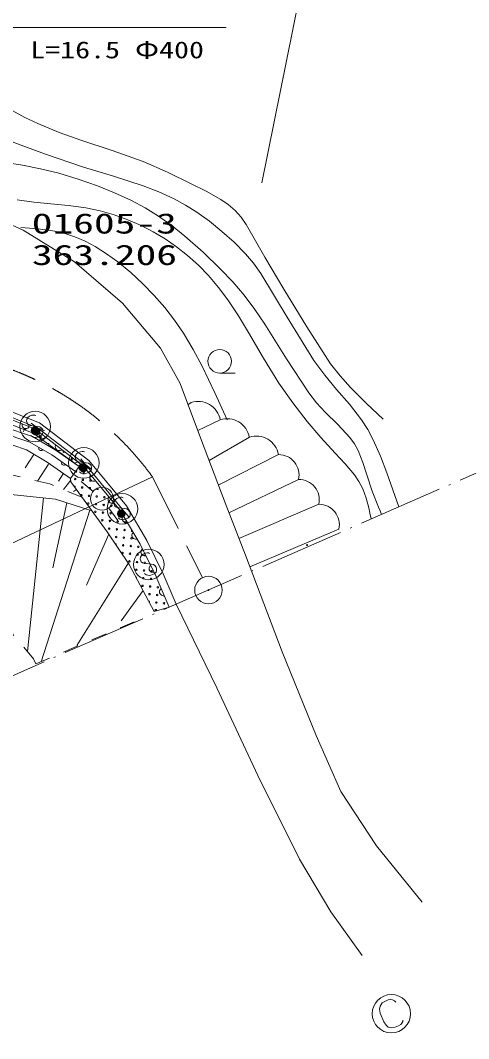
# Model space of a CAD drawing. Units: millimetres, scale not verified. Extents: x 27877 to 667877, y 22695 to 382695.
# Drawn here: x 530113 to 559242, y 252158 to 318330 of the extents above; entities that cross this region are included whole.
import ezdxf
from ezdxf.enums import TextEntityAlignment as Align

# ---------------------------------------------------------------- set-up
doc = ezdxf.new("R2010")
doc.units = ezdxf.units.MM
doc.header["$LTSCALE"] = 1000
for name, pattern in [('USER1', [5, 3.75, -1.25]), ('USER3', [7.000001, 5.508197, -0.688525, 0.114754, -0.688525]), ('USER5', [2, 1, -1])]:
    doc.linetypes.add(name, pattern=pattern)
doc.layers.add('S-SUV', color=7, linetype='Continuous', lineweight=13)
doc.layers.add('S-SUV-LWCN', color=7, linetype='Continuous', lineweight=13)
doc.styles.add('ＭＳ ゴシック', font='')
doc.styles.get('ＭＳ ゴシック').set_extended_font_data('MS Gothic')

# ---------------------------------------------------------------- blocks, each defined once
blk = doc.blocks.new('BUHIN36')
at = {"color": 7, "linetype": 'Continuous', "lineweight": 13}
for radius in [249, 220, 191, 161, 132, 97.5, 67.5, 38.8, 7.5]:
    blk.add_circle((-237, -75), radius, dxfattribs=at)
blk = doc.blocks.new('BUHIN37')
at = {"color": 7, "linetype": 'Continuous', "lineweight": 13}
for radius in [249, 220, 191, 161, 132, 97.5, 67.5, 38.8, 7.5]:
    blk.add_circle((-214, -126), radius, dxfattribs=at)
blk = doc.blocks.new('BUHIN38')
at = {"color": 7, "linetype": 'Continuous', "lineweight": 13}
for radius in [249, 220, 191, 161, 132, 97.5, 67.5, 38.8, 7.5]:
    blk.add_circle((-172, -179), radius, dxfattribs=at)
blk = doc.blocks.new('BUHIN44')
at = {"color": 7, "linetype": 'Continuous', "lineweight": 13}
blk.add_lwpolyline([(550, 594), (500, 712), (412, 800), (294, 869), (150, 906), (-94, 906), (-288, 869), (-488, 731), (-606, 556), (-656, 306), (-656, -306), (-606, -569), (-512, -725), (-331, -856), (-106, -906), (131, -906), (312, -888), (406, -831), (494, -750), (531, -662)], dxfattribs=at)
blk.add_circle((0, 0), 1244, dxfattribs=at)
blk = doc.blocks.new('BUHIN45')
at = {"color": 7, "linetype": 'Continuous', "lineweight": 13}
blk.add_circle((0, 0), 746, dxfattribs=at)
blk = doc.blocks.new('BUHIN46')
at = {"color": 7, "linetype": 'Continuous', "lineweight": 13}
blk.add_lwpolyline([(310, 645), (255, 705), (180, 740), (75, 760), (-80, 760), (-210, 725), (-320, 650), (-385, 540), (-390, 425), (-385, 350), (-345, 250), (-275, 195), (270, -120), (330, -210), (370, -335), (360, -455), (325, -550), (255, -640), (100, -685), (-130, -685), (-230, -670), (-325, -625), (-405, -550), (-475, -435)], dxfattribs=at)
blk.add_circle((0, 0), 995, dxfattribs=at)
blk = doc.blocks.new('BUHIN67')
at = {"color": 7, "linetype": 'Continuous', "lineweight": 13}
blk.add_lwpolyline([(76, -238), (15, -237), (-41, -223), (-107, -194), (-153, -151), (-187, -100), (-211, -26), (-212, 35), (-200, 96), (-162, 160), (-125, 203), (-76, 238)], dxfattribs=at)
blk = doc.blocks.new('BUHIN68')
at = {"color": 7, "linetype": 'Continuous', "lineweight": 13}
blk.add_lwpolyline([(37, -247), (-23, -236), (-76, -213), (-137, -175), (-175, -125), (-201, -69), (-212, 8), (-204, 68), (-182, 127), (-135, 183), (-91, 220), (-37, 247)], dxfattribs=at)
blk = doc.blocks.new('BUHIN69')
at = {"color": 7, "linetype": 'Continuous', "lineweight": 13}
blk.add_lwpolyline([(18, -249), (-41, -234), (-92, -207), (-150, -164), (-184, -111), (-205, -54), (-211, 24), (-198, 83), (-172, 141), (-120, 193), (-74, 227), (-18, 249)], dxfattribs=at)
blk = doc.blocks.new('BUHIN76')
at = {"color": 7, "linetype": 'Continuous', "lineweight": 13}
blk.add_lwpolyline([(182, -172), (128, -200), (72, -215), (0, -222), (-60, -206), (-115, -178), (-172, -125), (-202, -72), (-222, -13), (-219, 61), (-208, 117), (-182, 172)], dxfattribs=at)
blk = doc.blocks.new('BUHIN77')
at = {"color": 7, "linetype": 'Continuous', "lineweight": 13}
blk.add_lwpolyline([(128, -215), (68, -227), (11, -226), (-61, -213), (-115, -182), (-160, -140), (-199, -73), (-214, -14), (-217, 49), (-194, 119), (-168, 169), (-128, 215)], dxfattribs=at)
blk = doc.blocks.new('BUHIN10')
at = {"color": 7, "linetype": 'Continuous', "lineweight": 13}
for radius in [896, 27]:
    blk.add_circle((0, 0), radius, dxfattribs=at)
blk = doc.blocks.new('BUHIN176')
at = {"color": 7, "linetype": 'Continuous', "lineweight": 13}
blk.add_line((-287, -709), (636, -1082), dxfattribs=at)
blk.add_circle((0, 0), 765, dxfattribs=at)

msp = doc.modelspace()

# ---------------------------------------------------------------- linework, layer by layer
at = {"layer": 'S-SUV'}
for p, q in [((548660, 321906), (545795, 307781)), ((527356, 317862), (543487, 317862)), ((527988, 305738), (530294, 304698)), ((530294, 304698), (533621, 302632)), ((533621, 302632), (536756, 299947)), ((536756, 299947), (539229, 297020)), ((539229, 297020), (540503, 294728)), ((540503, 294728), (541828, 291202)), ((527527, 293158), (531044, 291782)), ((531217, 291856), (527556, 293324)), ((531348, 292179), (527598, 293653)), ((541212, 293498), (540990, 293335)), ((527450, 292866), (530934, 291503)), ((528963, 291941), (530905, 291285)), ((531217, 291856), (530820, 292160)), ((534361, 289444), (531217, 291856)), ((531681, 291670), (531217, 291856)), ((534558, 289721), (531348, 292179)), ((543102, 292370), (541646, 291684)), ((528861, 291554), (530738, 290919)), ((528861, 291554), (530738, 290919)), ((530354, 291730), (530300, 291593)), ((530905, 291285), (532369, 290426)), ((530934, 291503), (533925, 289342)), ((534254, 289324), (531044, 291782)), ((541828, 291202), (543412, 286979)), ((544992, 291242), (542378, 289734)), ((528721, 291020), (530508, 290416)), ((530738, 290919), (532153, 290089)), ((530738, 290919), (532153, 290089)), ((531433, 291143), (531335, 291008)), ((530987, 290107), (530431, 289245)), ((530508, 290416), (531857, 289626)), ((532153, 290089), (533696, 289014)), ((532153, 290089), (533696, 289014)), ((532369, 290426), (533925, 289342)), ((532429, 290423), (532394, 290374)), ((546882, 290114), (542967, 288122)), ((531945, 289490), (531237, 288392)), ((531857, 289626), (533381, 288563)), ((533381, 288563), (533925, 289342)), ((533426, 289702), (533407, 289675)), ((533925, 289342), (534174, 289401)), ((534361, 289444), (534042, 289829)), ((536627, 286462), (534174, 289401)), ((536862, 286424), (534361, 289444)), ((534758, 289140), (534361, 289444)), ((537011, 286782), (534558, 289721)), ((538697, 288663), (522427, 280969)), ((532902, 288872), (532588, 288385)), ((533381, 288563), (533386, 288336)), ((533384, 288449), (532911, 287839)), ((533386, 288336), (535758, 285090)), ((534843, 287722), (534072, 288358)), ((548193, 288498), (543669, 286320)), ((529296, 287545), (532402, 287216)), ((531625, 287298), (530569, 277321)), ((532402, 287216), (534757, 286460)), ((533750, 287838), (533568, 287705)), ((533142, 286978), (532219, 282758)), ((535859, 286636), (536442, 285823)), ((537899, 284301), (536581, 286527)), ((538340, 284539), (537011, 286782)), ((543412, 286979), (544739, 283574)), ((549504, 286882), (544319, 284651)), ((534622, 286503), (531460, 276653)), ((537181, 286039), (536862, 286424)), ((550815, 285266), (545028, 282808)), ((535859, 284940), (534412, 281625)), ((535758, 285090), (537189, 282964)), ((538954, 282152), (537899, 284301)), ((539403, 282372), (538340, 284539)), ((544739, 283574), (547116, 277289)), ((537134, 283067), (533790, 277715)), ((537189, 282964), (538802, 279919)), ((539782, 280205), (538943, 282176)), ((540242, 280401), (539403, 282372)), ((538086, 281272), (536662, 279319)), ((538802, 279919), (539782, 280205)), ((539782, 280205), (540242, 280401)), ((542876, 274960), (540242, 280401)), ((547116, 277289), (549329, 271866)), ((545538, 269250), (542876, 274960)), ((549329, 271866), (550935, 268224)), ((548253, 263826), (545538, 269250)), ((550935, 268224), (553253, 264696)), ((553253, 264696), (556225, 261025)), ((550294, 260395), (548253, 263826)), ((552329, 257554), (550294, 260395))]:
    msp.add_line(p, q, dxfattribs=at)
at = {"layer": 'S-SUV', "linetype": 'USER3'}
msp.add_line((513787, 268832), (563490, 290554), dxfattribs=at)
at = {"layer": 'S-SUV', "linetype": 'USER5'}
for p, q in [((532036, 288202), (529259, 288860)), ((534114, 287339), (532036, 288202)), ((537518, 279250), (531123, 276509)), ((530977, 276838), (529588, 278482)), ((531123, 276509), (530977, 276838))]:
    msp.add_line(p, q, dxfattribs=at)
at = {"layer": 'S-SUV', "linetype": 'USER1'}
msp.add_line((538697, 288663), (541938, 282116), dxfattribs=at)
at = {"layer": 'S-SUV'}
for points in [[(531575, 290428), (531547, 290405), (531517, 290389), (531476, 290375), (531438, 290376), (531402, 290384), (531362, 290408), (531337, 290435), (531318, 290467), (531309, 290510), (531308, 290545), (531316, 290580)], [(533048, 289466), (533018, 289444), (532987, 289431), (532944, 289420), (532907, 289424), (532872, 289436), (532834, 289462), (532811, 289491), (532794, 289525), (532789, 289568), (532791, 289603), (532802, 289637)], [(539466, 280948), (539405, 280944), (539348, 280953), (539279, 280975), (539230, 281014), (539191, 281061), (539160, 281132), (539154, 281193), (539160, 281255), (539191, 281322), (539224, 281368), (539270, 281408)]]:
    msp.add_lwpolyline(points, dxfattribs=at)
for centre, radius in [((530912, 291776), 49.8), ((530412, 291768), 49.8), ((531420, 291284), 49.8), ((533442, 289814), 49.8), ((533677, 288521), 49.8), ((534174, 288474), 49.8), ((534221, 288972), 49.8), ((534128, 287976), 49.8), ((534626, 287930), 49.8), ((534672, 288428), 49.8), ((535124, 287884), 49.8), ((534082, 287479), 49.8), ((534579, 287432), 49.8), ((535077, 287386), 49.8), ((535575, 287339), 49.8), ((534533, 286934), 49.8), ((535031, 286888), 49.8), ((535529, 286841), 49.8), ((536026, 286795), 49.8), ((534984, 286390), 49.8), ((535436, 285846), 49.8), ((535482, 286344), 49.8), ((535980, 286297), 49.8), ((536478, 286251), 49.8), ((535887, 285301), 49.8), ((535933, 285799), 49.8), ((536385, 285255), 49.8), ((536431, 285753), 49.8), ((536883, 285208), 49.8), ((536929, 285706), 49.8), ((536338, 284757), 49.8), ((536836, 284711), 49.8), ((537334, 284664), 49.8), ((536790, 284213), 49.8), ((537287, 284166), 49.8), ((537785, 284120), 49.8), ((548745, 284235), 31.2), ((548745, 284235), 25), ((548745, 284235), 18.7), ((548745, 284235), 12.5), ((548745, 284235), 6.2), ((537195, 283171), 49.8), ((537241, 283668), 49.8), ((537739, 283622), 49.8), ((537646, 282626), 49.8), ((537692, 283124), 49.8), ((538144, 282580), 49.8), ((538190, 283078), 49.8), ((538642, 282533), 49.8), ((538097, 282082), 49.8), ((538595, 282036), 49.8), ((538051, 281584), 49.8), ((538549, 281538), 49.8), ((539046, 281491), 49.8), ((538502, 281040), 49.8), ((539000, 280993), 49.8), ((538953, 280496), 49.8), ((539451, 280449), 49.8)]:
    msp.add_circle(centre, radius, dxfattribs=at)
at = {"layer": 'S-SUV', "linetype": 'USER1'}
msp.add_arc((522517, 276908), 20000, 35.99847, 132.56436, dxfattribs=at)
at = {"layer": 'S-SUV'}
for centre, radius, start, end in [((541664, 292108), 1461, 10.30905, 108.03563), ((543554, 290980), 1461, 10.30905, 108.03563), ((545445, 289852), 1461, 10.30905, 108.03563), ((531927, 290791), 49.8, 318.59276, 149.70373), ((532935, 290307), 49.8, 106.80908, 358.66277), ((546892, 288781), 1332, 347.71629, 90.38998), ((533950, 289322), 49.8, 43.67481, 142.71579), ((533723, 289019), 49.8, 211.76009, 39.74054), ((533630, 288023), 49.8, 291.49857, 140.82999), ((548203, 287166), 1332, 347.71629, 90.38998), ((549513, 285550), 1332, 347.71629, 90.38998), ((537380, 285162), 49.8, 108.26677, 312.71117), ((536292, 284259), 49.8, 335.96992, 92.48153), ((536743, 283715), 49.8, 248.99349, 179.45796), ((538237, 283575), 49.8, 96.43603, 315.81199), ((537599, 282128), 49.8, 332.99573, 82.83686), ((538456, 280542), 49.8, 315.15774, 100.67486), ((539498, 280947), 49.8, 148.8743, 257.21697), ((538907, 279998), 49.8, 308.55194, 263.93996)]:
    msp.add_arc(centre, radius, start, end, dxfattribs=at)
at = {"layer": 'S-SUV-LWCN'}
for points in [[(529589, 312480), (530402, 312024), (531250, 311618), (532636, 311051), (534051, 310538), (536084, 309875), (538102, 309154), (539665, 308465), (541220, 307714), (542195, 307231), (543145, 306694), (543623, 306358), (544067, 305971), (544452, 305540), (544794, 305066), (545995, 302933), (547234, 300854), (548725, 298416), (550273, 296000), (550894, 295223), (551568, 294476), (552609, 293436), (553695, 292420)], [(529171, 310598), (531680, 309667), (534206, 308795), (536157, 308215), (538099, 307576), (539116, 307180), (540106, 306730), (540854, 306331), (541578, 305875), (542410, 305271), (543215, 304610), (543997, 303909), (544734, 303167), (545259, 302544), (545743, 301875), (547440, 299043), (549192, 296236), (549897, 295281), (550658, 294351), (551495, 293378), (552286, 292364), (552688, 291738), (553045, 291070), (553511, 290017), (553926, 288928), (554322, 287827), (554710, 286717)], [(528858, 309140), (530243, 308924), (531432, 308687), (532614, 308391), (533879, 308013), (535128, 307577), (536235, 307129), (537324, 306623), (538224, 306142), (539092, 305610), (539967, 304981), (540807, 304304), (541984, 303260), (543121, 302172), (543914, 301340), (544659, 300471), (545353, 299548), (545999, 298589), (547400, 296342), (548859, 294119), (549366, 293474), (549928, 292858), (550752, 292061), (551526, 291228), (551816, 290820), (552059, 290373), (552367, 289598), (552623, 288789), (552974, 287735), (553382, 286702), (553484, 286464), (553588, 286226)], [(529904, 306664), (530987, 306505), (532082, 306405), (533232, 306306), (534374, 306147), (535293, 305947), (536209, 305686), (537087, 305374), (537954, 305001), (538749, 304597), (539524, 304136), (540267, 303623), (540983, 303056), (541680, 302423), (542336, 301747), (542993, 300981), (543603, 300178), (544298, 299129), (544948, 298039), (545906, 296379), (546916, 294748), (547808, 293486), (548752, 292254), (549630, 291217), (550562, 290210), (551218, 289519), (551821, 288798), (552116, 288357), (552362, 287880), (552585, 287280), (552754, 286653), (552832, 286297), (552905, 285928)], [(530154, 304879), (531259, 304785), (532348, 304632), (533005, 304483), (533654, 304273), (534321, 303986), (534967, 303643), (535718, 303168), (536448, 302634), (537287, 301945), (538081, 301215), (538815, 300460), (539502, 299666), (540129, 298851), (540705, 298001), (541335, 296946), (541919, 295851), (542757, 294120), (543558, 292376)]]:
    msp.add_lwpolyline(points, dxfattribs=at)

# ---------------------------------------------------------------- block references
at = {"layer": 'S-SUV', "rotation": 22}
for name, p in [('BUHIN176', (543069, 296175)), ('BUHIN46', (531075, 291931)), ('BUHIN76', (530458, 292012)), ('BUHIN37', (531217, 291856)), ('BUHIN38', (531217, 291856)), ('BUHIN77', (531565, 291385)), ('BUHIN77', (532609, 290592)), ('BUHIN46', (534235, 289569)), ('BUHIN77', (533652, 289798)), ('BUHIN36', (534361, 289444)), ('BUHIN37', (534361, 289444)), ('BUHIN67', (534847, 288609)), ('BUHIN45', (535422, 287245)), ('BUHIN46', (536741, 286587)), ('BUHIN67', (536034, 287177)), ('BUHIN36', (536862, 286424)), ('BUHIN68', (536945, 285922)), ('BUHIN68', (537581, 284841)), ('BUHIN46', (538459, 282970)), ('BUHIN69', (538163, 283764)), ('BUHIN69', (538690, 282689)), ('BUHIN10', (542337, 281309)), ('BUHIN44', (554222, 253777))]:
    msp.add_blockref(name, p, dxfattribs=at)

# ---------------------------------------------------------------- texts
at = {"layer": 'S-SUV', "style": 'ＭＳ ゴシック'}
for s, height, width, p in [('L=16.5 Φ400', 1100, 1.3, (530754, 315532)), ('01605-3', 1320, 1.5, (530855, 304079)), ('363.206', 1320, 1.5, (530866, 302034))]:
    msp.add_text(s, height=height, dxfattribs=dict(at, width=width)).set_placement(p, align=Align.BOTTOM_LEFT)

doc.saveas('drawing.dxf')
